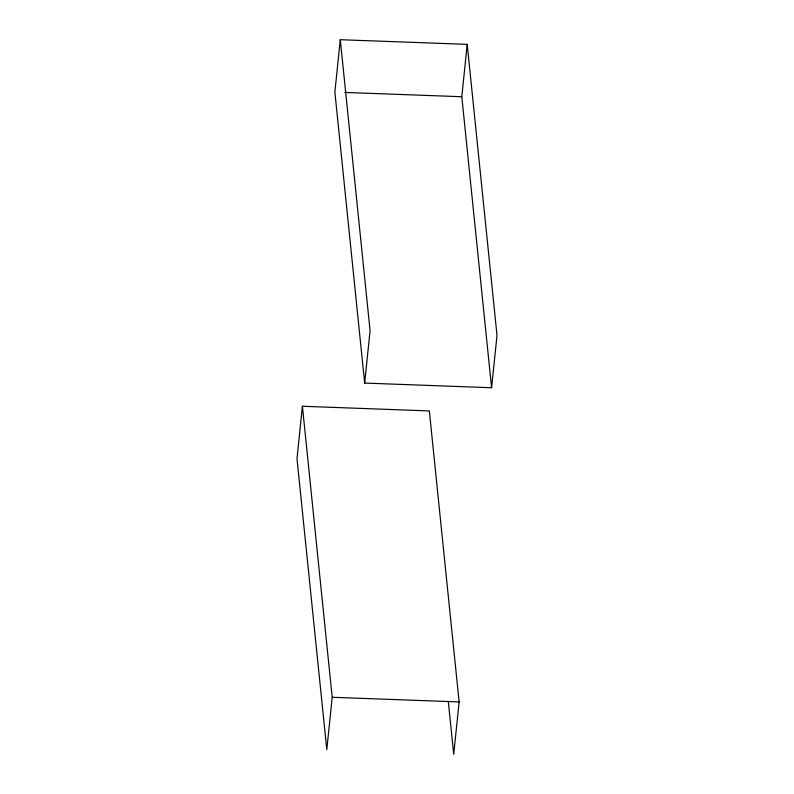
<?xml version="1.0" encoding="UTF-8"?>
<svg xmlns="http://www.w3.org/2000/svg" width="794" height="794" viewBox="0 0 794 794"><rect width="100%" height="100%" fill="white"/><g stroke="black" fill="none" stroke-linecap="round" stroke-linejoin="round"><path stroke-width="1.19" d="M302.405 406.26L296.996 458.634L326.791 749.635L332.2 697.271L302.405 406.26L429.336 410.925L459.131 701.936L453.711 754.3L448.282 701.281M340.289 39.7L334.87 92.064L364.664 383.075L491.595 387.74L497.004 335.366L467.209 44.365L340.289 39.7L370.083 330.711L364.664 383.075M491.595 387.74L461.8 96.729L467.209 44.365M344.735 92.432L461.8 96.729M332.2 697.271L459.131 701.936"/></g></svg>
